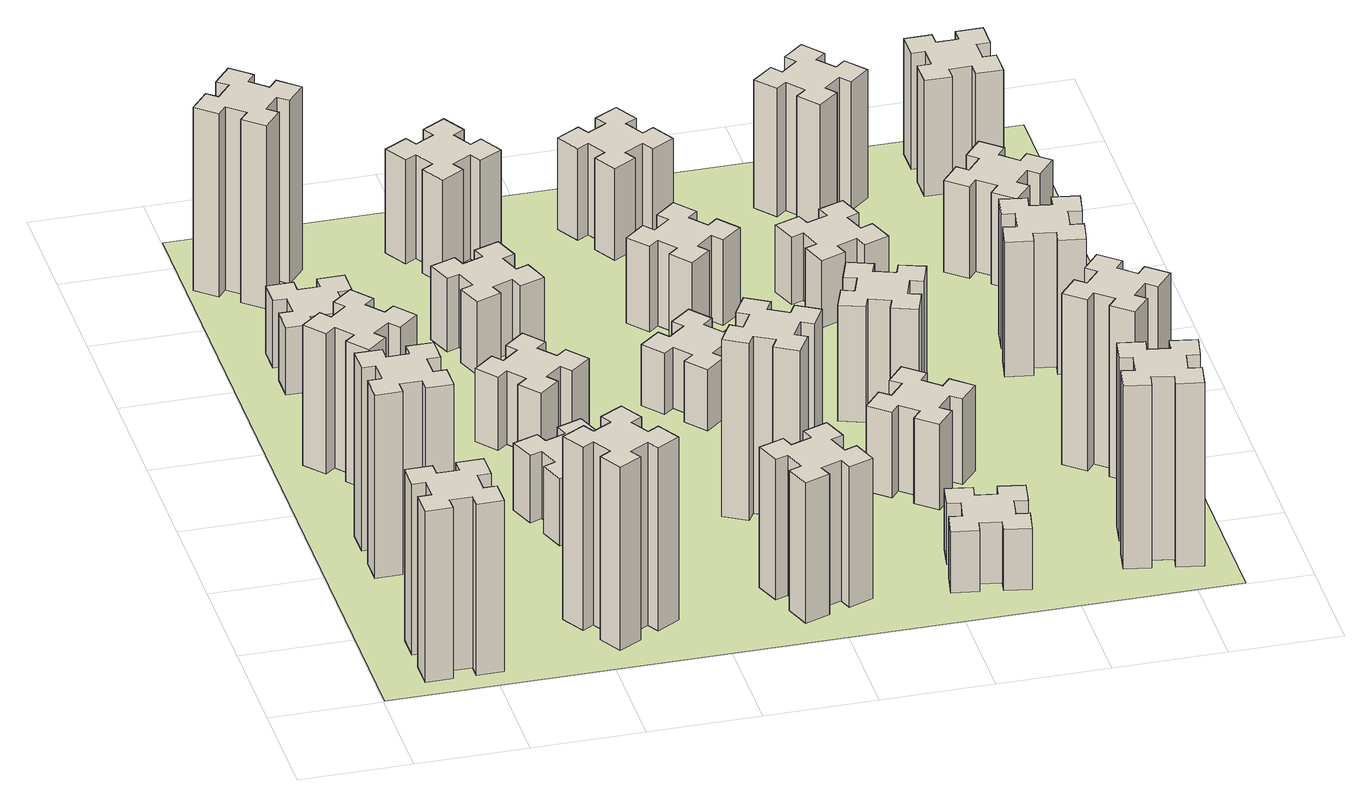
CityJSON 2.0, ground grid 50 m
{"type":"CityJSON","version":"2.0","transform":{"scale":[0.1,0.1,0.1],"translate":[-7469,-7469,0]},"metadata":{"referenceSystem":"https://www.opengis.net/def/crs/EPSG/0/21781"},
"CityObjects":{
"building1":{"type":"Building","attributes":{"class":"1000","function":"1000","usage":"1000","yearOfConstruction":2016,"roofType":"1000","measuredHeight":84,"storeysAboveGround":30,"storeysBelowGround":0},"geometry":[{"type":"Solid","lod":"1","boundaries":[[[[0,1,2,3,4,5,6,7,8,9,10,11,12,13,14,15,16,17,18,19]],[[17,16,20,21]],[[16,15,22,20]],[[15,14,23,22]],[[14,13,24,23]],[[13,12,25,24]],[[12,11,26,25]],[[11,10,27,26]],[[10,9,28,27]],[[9,8,29,28]],[[8,7,30,29]],[[7,6,31,30]],[[6,5,32,31]],[[5,4,33,32]],[[4,3,34,33]],[[3,2,35,34]],[[2,1,36,35]],[[1,0,37,36]],[[0,19,38,37]],[[19,18,39,38]],[[18,17,21,39]],[[24,25,26,27,28,29,30,31,32,33,34,35,36,37,38,39,21,20,22,23]]]]}]},
"building2":{"type":"Building","attributes":{"class":"1000","function":"1000","usage":"1000","yearOfConstruction":2016,"roofType":"1000","measuredHeight":90,"storeysAboveGround":30,"storeysBelowGround":0},"geometry":[{"type":"Solid","lod":"1","boundaries":[[[[40,41,42,43,44,45,46,47,48,49,50,51,52,53,54,55,56,57,58,59]],[[57,56,60,61]],[[56,55,62,60]],[[55,54,63,62]],[[54,53,64,63]],[[53,52,65,64]],[[52,51,66,65]],[[51,50,67,66]],[[50,49,68,67]],[[49,48,69,68]],[[48,47,70,69]],[[47,46,71,70]],[[46,45,72,71]],[[45,44,73,72]],[[44,43,74,73]],[[43,42,75,74]],[[42,41,76,75]],[[41,40,77,76]],[[40,59,78,77]],[[59,58,79,78]],[[58,57,61,79]],[[64,65,66,67,68,69,70,71,72,73,74,75,76,77,78,79,61,60,62,63]]]]}]},
"building3":{"type":"Building","attributes":{"class":"1000","function":"1000","usage":"1000","yearOfConstruction":2016,"roofType":"1000","measuredHeight":69,"storeysAboveGround":30,"storeysBelowGround":0},"geometry":[{"type":"Solid","lod":"1","boundaries":[[[[80,81,82,83,84,85,86,87,88,89,90,91,92,93,94,95,96,97,98,99]],[[97,96,100,101]],[[96,95,102,100]],[[95,94,103,102]],[[94,93,104,103]],[[93,92,105,104]],[[92,91,106,105]],[[91,90,107,106]],[[90,89,108,107]],[[89,88,109,108]],[[88,87,110,109]],[[87,86,111,110]],[[86,85,112,111]],[[85,84,113,112]],[[84,83,114,113]],[[83,82,115,114]],[[82,81,116,115]],[[81,80,117,116]],[[80,99,118,117]],[[99,98,119,118]],[[98,97,101,119]],[[104,105,106,107,108,109,110,111,112,113,114,115,116,117,118,119,101,100,102,103]]]]}]},
"building4":{"type":"Building","attributes":{"class":"1000","function":"1000","usage":"1000","yearOfConstruction":2016,"roofType":"1000","measuredHeight":33,"storeysAboveGround":30,"storeysBelowGround":0},"geometry":[{"type":"Solid","lod":"1","boundaries":[[[[120,121,122,123,124,125,126,127,128,129,130,131,132,133,134,135,136,137,138,139]],[[137,136,140,141]],[[136,135,142,140]],[[135,134,143,142]],[[134,133,144,143]],[[133,132,145,144]],[[132,131,146,145]],[[131,130,147,146]],[[130,129,148,147]],[[129,128,149,148]],[[128,127,150,149]],[[127,126,151,150]],[[126,125,152,151]],[[125,124,153,152]],[[124,123,154,153]],[[123,122,155,154]],[[122,121,156,155]],[[121,120,157,156]],[[120,139,158,157]],[[139,138,159,158]],[[138,137,141,159]],[[144,145,146,147,148,149,150,151,152,153,154,155,156,157,158,159,141,140,142,143]]]]}]},
"building5":{"type":"Building","attributes":{"class":"1000","function":"1000","usage":"1000","yearOfConstruction":2016,"roofType":"1000","measuredHeight":90,"storeysAboveGround":30,"storeysBelowGround":0},"geometry":[{"type":"Solid","lod":"1","boundaries":[[[[160,161,162,163,164,165,166,167,168,169,170,171,172,173,174,175,176,177,178,179]],[[177,176,180,181]],[[176,175,182,180]],[[175,174,183,182]],[[174,173,184,183]],[[173,172,185,184]],[[172,171,186,185]],[[171,170,187,186]],[[170,169,188,187]],[[169,168,189,188]],[[168,167,190,189]],[[167,166,191,190]],[[166,165,192,191]],[[165,164,193,192]],[[164,163,194,193]],[[163,162,195,194]],[[162,161,196,195]],[[161,160,197,196]],[[160,179,198,197]],[[179,178,199,198]],[[178,177,181,199]],[[184,185,186,187,188,189,190,191,192,193,194,195,196,197,198,199,181,180,182,183]]]]}]},
"building6":{"type":"Building","attributes":{"class":"1000","function":"1000","usage":"1000","yearOfConstruction":2016,"roofType":"1000","measuredHeight":90,"storeysAboveGround":30,"storeysBelowGround":0},"geometry":[{"type":"Solid","lod":"1","boundaries":[[[[200,201,202,203,204,205,206,207,208,209,210,211,212,213,214,215,216,217,218,219]],[[217,216,220,221]],[[216,215,222,220]],[[215,214,223,222]],[[214,213,224,223]],[[213,212,225,224]],[[212,211,226,225]],[[211,210,227,226]],[[210,209,228,227]],[[209,208,229,228]],[[208,207,230,229]],[[207,206,231,230]],[[206,205,232,231]],[[205,204,233,232]],[[204,203,234,233]],[[203,202,235,234]],[[202,201,236,235]],[[201,200,237,236]],[[200,219,238,237]],[[219,218,239,238]],[[218,217,221,239]],[[224,225,226,227,228,229,230,231,232,233,234,235,236,237,238,239,221,220,222,223]]]]}]},
"building7":{"type":"Building","attributes":{"class":"1000","function":"1000","usage":"1000","yearOfConstruction":2016,"roofType":"1000","measuredHeight":33,"storeysAboveGround":30,"storeysBelowGround":0},"geometry":[{"type":"Solid","lod":"1","boundaries":[[[[240,241,242,243,244,245,246,247,248,249,250,251,252,253,254,255,256,257,258,259]],[[257,256,260,261]],[[256,255,262,260]],[[255,254,263,262]],[[254,253,264,263]],[[253,252,265,264]],[[252,251,266,265]],[[251,250,267,266]],[[250,249,268,267]],[[249,248,269,268]],[[248,247,270,269]],[[247,246,271,270]],[[246,245,272,271]],[[245,244,273,272]],[[244,243,274,273]],[[243,242,275,274]],[[242,241,276,275]],[[241,240,277,276]],[[240,259,278,277]],[[259,258,279,278]],[[258,257,261,279]],[[264,265,266,267,268,269,270,271,272,273,274,275,276,277,278,279,261,260,262,263]]]]}]},
"building8":{"type":"Building","attributes":{"class":"1000","function":"1000","usage":"1000","yearOfConstruction":2016,"roofType":"1000","measuredHeight":36,"storeysAboveGround":30,"storeysBelowGround":0},"geometry":[{"type":"Solid","lod":"1","boundaries":[[[[280,281,282,283,284,285,286,287,288,289,290,291,292,293,294,295,296,297,298,299]],[[297,296,300,301]],[[296,295,302,300]],[[295,294,303,302]],[[294,293,304,303]],[[293,292,305,304]],[[292,291,306,305]],[[291,290,307,306]],[[290,289,308,307]],[[289,288,309,308]],[[288,287,310,309]],[[287,286,311,310]],[[286,285,312,311]],[[285,284,313,312]],[[284,283,314,313]],[[283,282,315,314]],[[282,281,316,315]],[[281,280,317,316]],[[280,299,318,317]],[[299,298,319,318]],[[298,297,301,319]],[[304,305,306,307,308,309,310,311,312,313,314,315,316,317,318,319,301,300,302,303]]]]}]},
"building9":{"type":"Building","attributes":{"class":"1000","function":"1000","usage":"1000","yearOfConstruction":2016,"roofType":"1000","measuredHeight":36,"storeysAboveGround":30,"storeysBelowGround":0},"geometry":[{"type":"Solid","lod":"1","boundaries":[[[[320,321,322,323,324,325,326,327,328,329,330,331,332,333,334,335,336,337,338,339]],[[337,336,340,341]],[[336,335,342,340]],[[335,334,343,342]],[[334,333,344,343]],[[333,332,345,344]],[[332,331,346,345]],[[331,330,347,346]],[[330,329,348,347]],[[329,328,349,348]],[[328,327,350,349]],[[327,326,351,350]],[[326,325,352,351]],[[325,324,353,352]],[[324,323,354,353]],[[323,322,355,354]],[[322,321,356,355]],[[321,320,357,356]],[[320,339,358,357]],[[339,338,359,358]],[[338,337,341,359]],[[344,345,346,347,348,349,350,351,352,353,354,355,356,357,358,359,341,340,342,343]]]]}]},
"building10":{"type":"Building","attributes":{"class":"1000","function":"1000","usage":"1000","yearOfConstruction":2016,"roofType":"1000","measuredHeight":69,"storeysAboveGround":30,"storeysBelowGround":0},"geometry":[{"type":"Solid","lod":"1","boundaries":[[[[360,361,362,363,364,365,366,367,368,369,370,371,372,373,374,375,376,377,378,379]],[[377,376,380,381]],[[376,375,382,380]],[[375,374,383,382]],[[374,373,384,383]],[[373,372,385,384]],[[372,371,386,385]],[[371,370,387,386]],[[370,369,388,387]],[[369,368,389,388]],[[368,367,390,389]],[[367,366,391,390]],[[366,365,392,391]],[[365,364,393,392]],[[364,363,394,393]],[[363,362,395,394]],[[362,361,396,395]],[[361,360,397,396]],[[360,379,398,397]],[[379,378,399,398]],[[378,377,381,399]],[[384,385,386,387,388,389,390,391,392,393,394,395,396,397,398,399,381,380,382,383]]]]}]},
"building11":{"type":"Building","attributes":{"class":"1000","function":"1000","usage":"1000","yearOfConstruction":2016,"roofType":"1000","measuredHeight":51,"storeysAboveGround":30,"storeysBelowGround":0},"geometry":[{"type":"Solid","lod":"1","boundaries":[[[[400,401,402,403,404,405,406,407,408,409,410,411,412,413,414,415,416,417,418,419]],[[417,416,420,421]],[[416,415,422,420]],[[415,414,423,422]],[[414,413,424,423]],[[413,412,425,424]],[[412,411,426,425]],[[411,410,427,426]],[[410,409,428,427]],[[409,408,429,428]],[[408,407,430,429]],[[407,406,431,430]],[[406,405,432,431]],[[405,404,433,432]],[[404,403,434,433]],[[403,402,435,434]],[[402,401,436,435]],[[401,400,437,436]],[[400,419,438,437]],[[419,418,439,438]],[[418,417,421,439]],[[424,425,426,427,428,429,430,431,432,433,434,435,436,437,438,439,421,420,422,423]]]]}]},
"building12":{"type":"Building","attributes":{"class":"1000","function":"1000","usage":"1000","yearOfConstruction":2016,"roofType":"1000","measuredHeight":87,"storeysAboveGround":30,"storeysBelowGround":0},"geometry":[{"type":"Solid","lod":"1","boundaries":[[[[440,441,442,443,444,445,446,447,448,449,450,451,452,453,454,455,456,457,458,459]],[[457,456,460,461]],[[456,455,462,460]],[[455,454,463,462]],[[454,453,464,463]],[[453,452,465,464]],[[452,451,466,465]],[[451,450,467,466]],[[450,449,468,467]],[[449,448,469,468]],[[448,447,470,469]],[[447,446,471,470]],[[446,445,472,471]],[[445,444,473,472]],[[444,443,474,473]],[[443,442,475,474]],[[442,441,476,475]],[[441,440,477,476]],[[440,459,478,477]],[[459,458,479,478]],[[458,457,461,479]],[[464,465,466,467,468,469,470,471,472,473,474,475,476,477,478,479,461,460,462,463]]]]}]},
"building13":{"type":"Building","attributes":{"class":"1000","function":"1000","usage":"1000","yearOfConstruction":2016,"roofType":"1000","measuredHeight":30,"storeysAboveGround":30,"storeysBelowGround":0},"geometry":[{"type":"Solid","lod":"1","boundaries":[[[[480,481,482,483,484,485,486,487,488,489,490,491,492,493,494,495,496,497,498,499]],[[497,496,500,501]],[[496,495,502,500]],[[495,494,503,502]],[[494,493,504,503]],[[493,492,505,504]],[[492,491,506,505]],[[491,490,507,506]],[[490,489,508,507]],[[489,488,509,508]],[[488,487,510,509]],[[487,486,511,510]],[[486,485,512,511]],[[485,484,513,512]],[[484,483,514,513]],[[483,482,515,514]],[[482,481,516,515]],[[481,480,517,516]],[[480,499,518,517]],[[499,498,519,518]],[[498,497,501,519]],[[504,505,506,507,508,509,510,511,512,513,514,515,516,517,518,519,501,500,502,503]]]]}]},
"building14":{"type":"Building","attributes":{"class":"1000","function":"1000","usage":"1000","yearOfConstruction":2016,"roofType":"1000","measuredHeight":42,"storeysAboveGround":30,"storeysBelowGround":0},"geometry":[{"type":"Solid","lod":"1","boundaries":[[[[520,521,522,523,524,525,526,527,528,529,530,531,532,533,534,535,536,537,538,539]],[[537,536,540,541]],[[536,535,542,540]],[[535,534,543,542]],[[534,533,544,543]],[[533,532,545,544]],[[532,531,546,545]],[[531,530,547,546]],[[530,529,548,547]],[[529,528,549,548]],[[528,527,550,549]],[[527,526,551,550]],[[526,525,552,551]],[[525,524,553,552]],[[524,523,554,553]],[[523,522,555,554]],[[522,521,556,555]],[[521,520,557,556]],[[520,539,558,557]],[[539,538,559,558]],[[538,537,541,559]],[[544,545,546,547,548,549,550,551,552,553,554,555,556,557,558,559,541,540,542,543]]]]}]},
"building15":{"type":"Building","attributes":{"class":"1000","function":"1000","usage":"1000","yearOfConstruction":2016,"roofType":"1000","measuredHeight":30,"storeysAboveGround":30,"storeysBelowGround":0},"geometry":[{"type":"Solid","lod":"1","boundaries":[[[[560,561,562,563,564,565,566,567,568,569,570,571,572,573,574,575,576,577,578,579]],[[577,576,580,581]],[[576,575,582,580]],[[575,574,583,582]],[[574,573,584,583]],[[573,572,585,584]],[[572,571,586,585]],[[571,570,587,586]],[[570,569,588,587]],[[569,568,589,588]],[[568,567,590,589]],[[567,566,591,590]],[[566,565,592,591]],[[565,564,593,592]],[[564,563,594,593]],[[563,562,595,594]],[[562,561,596,595]],[[561,560,597,596]],[[560,579,598,597]],[[579,578,599,598]],[[578,577,581,599]],[[584,585,586,587,588,589,590,591,592,593,594,595,596,597,598,599,581,580,582,583]]]]}]},
"building16":{"type":"Building","attributes":{"class":"1000","function":"1000","usage":"1000","yearOfConstruction":2016,"roofType":"1000","measuredHeight":45,"storeysAboveGround":30,"storeysBelowGround":0},"geometry":[{"type":"Solid","lod":"1","boundaries":[[[[600,601,602,603,604,605,606,607,608,609,610,611,612,613,614,615,616,617,618,619]],[[617,616,620,621]],[[616,615,622,620]],[[615,614,623,622]],[[614,613,624,623]],[[613,612,625,624]],[[612,611,626,625]],[[611,610,627,626]],[[610,609,628,627]],[[609,608,629,628]],[[608,607,630,629]],[[607,606,631,630]],[[606,605,632,631]],[[605,604,633,632]],[[604,603,634,633]],[[603,602,635,634]],[[602,601,636,635]],[[601,600,637,636]],[[600,619,638,637]],[[619,618,639,638]],[[618,617,621,639]],[[624,625,626,627,628,629,630,631,632,633,634,635,636,637,638,639,621,620,622,623]]]]}]},
"building17":{"type":"Building","attributes":{"class":"1000","function":"1000","usage":"1000","yearOfConstruction":2016,"roofType":"1000","measuredHeight":42,"storeysAboveGround":30,"storeysBelowGround":0},"geometry":[{"type":"Solid","lod":"1","boundaries":[[[[640,641,642,643,644,645,646,647,648,649,650,651,652,653,654,655,656,657,658,659]],[[657,656,660,661]],[[656,655,662,660]],[[655,654,663,662]],[[654,653,664,663]],[[653,652,665,664]],[[652,651,666,665]],[[651,650,667,666]],[[650,649,668,667]],[[649,648,669,668]],[[648,647,670,669]],[[647,646,671,670]],[[646,645,672,671]],[[645,644,673,672]],[[644,643,674,673]],[[643,642,675,674]],[[642,641,676,675]],[[641,640,677,676]],[[640,659,678,677]],[[659,658,679,678]],[[658,657,661,679]],[[664,665,666,667,668,669,670,671,672,673,674,675,676,677,678,679,661,660,662,663]]]]}]},
"building18":{"type":"Building","attributes":{"class":"1000","function":"1000","usage":"1000","yearOfConstruction":2016,"roofType":"1000","measuredHeight":57,"storeysAboveGround":30,"storeysBelowGround":0},"geometry":[{"type":"Solid","lod":"1","boundaries":[[[[680,681,682,683,684,685,686,687,688,689,690,691,692,693,694,695,696,697,698,699]],[[697,696,700,701]],[[696,695,702,700]],[[695,694,703,702]],[[694,693,704,703]],[[693,692,705,704]],[[692,691,706,705]],[[691,690,707,706]],[[690,689,708,707]],[[689,688,709,708]],[[688,687,710,709]],[[687,686,711,710]],[[686,685,712,711]],[[685,684,713,712]],[[684,683,714,713]],[[683,682,715,714]],[[682,681,716,715]],[[681,680,717,716]],[[680,699,718,717]],[[699,698,719,718]],[[698,697,701,719]],[[704,705,706,707,708,709,710,711,712,713,714,715,716,717,718,719,701,700,702,703]]]]}]},
"building19":{"type":"Building","attributes":{"class":"1000","function":"1000","usage":"1000","yearOfConstruction":2016,"roofType":"1000","measuredHeight":33,"storeysAboveGround":30,"storeysBelowGround":0},"geometry":[{"type":"Solid","lod":"1","boundaries":[[[[720,721,722,723,724,725,726,727,728,729,730,731,732,733,734,735,736,737,738,739]],[[737,736,740,741]],[[736,735,742,740]],[[735,734,743,742]],[[734,733,744,743]],[[733,732,745,744]],[[732,731,746,745]],[[731,730,747,746]],[[730,729,748,747]],[[729,728,749,748]],[[728,727,750,749]],[[727,726,751,750]],[[726,725,752,751]],[[725,724,753,752]],[[724,723,754,753]],[[723,722,755,754]],[[722,721,756,755]],[[721,720,757,756]],[[720,739,758,757]],[[739,738,759,758]],[[738,737,741,759]],[[744,745,746,747,748,749,750,751,752,753,754,755,756,757,758,759,741,740,742,743]]]]}]},
"building20":{"type":"Building","attributes":{"class":"1000","function":"1000","usage":"1000","yearOfConstruction":2016,"roofType":"1000","measuredHeight":90,"storeysAboveGround":30,"storeysBelowGround":0},"geometry":[{"type":"Solid","lod":"1","boundaries":[[[[760,761,762,763,764,765,766,767,768,769,770,771,772,773,774,775,776,777,778,779]],[[777,776,780,781]],[[776,775,782,780]],[[775,774,783,782]],[[774,773,784,783]],[[773,772,785,784]],[[772,771,786,785]],[[771,770,787,786]],[[770,769,788,787]],[[769,768,789,788]],[[768,767,790,789]],[[767,766,791,790]],[[766,765,792,791]],[[765,764,793,792]],[[764,763,794,793]],[[763,762,795,794]],[[762,761,796,795]],[[761,760,797,796]],[[760,779,798,797]],[[779,778,799,798]],[[778,777,781,799]],[[784,785,786,787,788,789,790,791,792,793,794,795,796,797,798,799,781,780,782,783]]]]}]},
"building21":{"type":"Building","attributes":{"class":"1000","function":"1000","usage":"1000","yearOfConstruction":2016,"roofType":"1000","measuredHeight":63,"storeysAboveGround":30,"storeysBelowGround":0},"geometry":[{"type":"Solid","lod":"1","boundaries":[[[[800,801,802,803,804,805,806,807,808,809,810,811,812,813,814,815,816,817,818,819]],[[817,816,820,821]],[[816,815,822,820]],[[815,814,823,822]],[[814,813,824,823]],[[813,812,825,824]],[[812,811,826,825]],[[811,810,827,826]],[[810,809,828,827]],[[809,808,829,828]],[[808,807,830,829]],[[807,806,831,830]],[[806,805,832,831]],[[805,804,833,832]],[[804,803,834,833]],[[803,802,835,834]],[[802,801,836,835]],[[801,800,837,836]],[[800,819,838,837]],[[819,818,839,838]],[[818,817,821,839]],[[824,825,826,827,828,829,830,831,832,833,834,835,836,837,838,839,821,820,822,823]]]]}]},
"building22":{"type":"Building","attributes":{"class":"1000","function":"1000","usage":"1000","yearOfConstruction":2016,"roofType":"1000","measuredHeight":84,"storeysAboveGround":30,"storeysBelowGround":0},"geometry":[{"type":"Solid","lod":"1","boundaries":[[[[840,841,842,843,844,845,846,847,848,849,850,851,852,853,854,855,856,857,858,859]],[[857,856,860,861]],[[856,855,862,860]],[[855,854,863,862]],[[854,853,864,863]],[[853,852,865,864]],[[852,851,866,865]],[[851,850,867,866]],[[850,849,868,867]],[[849,848,869,868]],[[848,847,870,869]],[[847,846,871,870]],[[846,845,872,871]],[[845,844,873,872]],[[844,843,874,873]],[[843,842,875,874]],[[842,841,876,875]],[[841,840,877,876]],[[840,859,878,877]],[[859,858,879,878]],[[858,857,861,879]],[[864,865,866,867,868,869,870,871,872,873,874,875,876,877,878,879,861,860,862,863]]]]}]},
"building23":{"type":"Building","attributes":{"class":"1000","function":"1000","usage":"1000","yearOfConstruction":2016,"roofType":"1000","measuredHeight":66,"storeysAboveGround":30,"storeysBelowGround":0},"geometry":[{"type":"Solid","lod":"1","boundaries":[[[[880,881,882,883,884,885,886,887,888,889,890,891,892,893,894,895,896,897,898,899]],[[897,896,900,901]],[[896,895,902,900]],[[895,894,903,902]],[[894,893,904,903]],[[893,892,905,904]],[[892,891,906,905]],[[891,890,907,906]],[[890,889,908,907]],[[889,888,909,908]],[[888,887,910,909]],[[887,886,911,910]],[[886,885,912,911]],[[885,884,913,912]],[[884,883,914,913]],[[883,882,915,914]],[[882,881,916,915]],[[881,880,917,916]],[[880,899,918,917]],[[899,898,919,918]],[[898,897,901,919]],[[904,905,906,907,908,909,910,911,912,913,914,915,916,917,918,919,901,900,902,903]]]]}]},
"building24":{"type":"Building","attributes":{"class":"1000","function":"1000","usage":"1000","yearOfConstruction":2016,"roofType":"1000","measuredHeight":45,"storeysAboveGround":30,"storeysBelowGround":0},"geometry":[{"type":"Solid","lod":"1","boundaries":[[[[920,921,922,923,924,925,926,927,928,929,930,931,932,933,934,935,936,937,938,939]],[[937,936,940,941]],[[936,935,942,940]],[[935,934,943,942]],[[934,933,944,943]],[[933,932,945,944]],[[932,931,946,945]],[[931,930,947,946]],[[930,929,948,947]],[[929,928,949,948]],[[928,927,950,949]],[[927,926,951,950]],[[926,925,952,951]],[[925,924,953,952]],[[924,923,954,953]],[[923,922,955,954]],[[922,921,956,955]],[[921,920,957,956]],[[920,939,958,957]],[[939,938,959,958]],[[938,937,941,959]],[[944,945,946,947,948,949,950,951,952,953,954,955,956,957,958,959,941,940,942,943]]]]}]},
"building25":{"type":"Building","attributes":{"class":"1000","function":"1000","usage":"1000","yearOfConstruction":2016,"roofType":"1000","measuredHeight":57,"storeysAboveGround":30,"storeysBelowGround":0},"geometry":[{"type":"Solid","lod":"1","boundaries":[[[[960,961,962,963,964,965,966,967,968,969,970,971,972,973,974,975,976,977,978,979]],[[977,976,980,981]],[[976,975,982,980]],[[975,974,983,982]],[[974,973,984,983]],[[973,972,985,984]],[[972,971,986,985]],[[971,970,987,986]],[[970,969,988,987]],[[969,968,989,988]],[[968,967,990,989]],[[967,966,991,990]],[[966,965,992,991]],[[965,964,993,992]],[[964,963,994,993]],[[963,962,995,994]],[[962,961,996,995]],[[961,960,997,996]],[[960,979,998,997]],[[979,978,999,998]],[[978,977,981,999]],[[984,985,986,987,988,989,990,991,992,993,994,995,996,997,998,999,981,980,982,983]]]]}]},
"landuse1":{"type":"LandUse","attributes":{"name":"plot1","function":"1010"},"geometry":[{"type":"MultiSurface","lod":"1","boundaries":[[[1000,1001,1002,1003]]]}]}
},
"vertices":[
[265,325,0],[265,225,0],[205,225,0],[205,105,0],[325,105,0],[325,165,0],[425,165,0],[425,105,0],[545,105,0],[545,225,0],[485,225,0],[485,325,0],[545,325,0],[545,445,0],[425,445,0],[425,385,0],[325,385,0],[325,445,0],[205,445,0],[205,325,0],[325,385,840],[325,445,840],[425,385,840],[425,445,840],[545,445,840],[545,325,840],[485,325,840],[485,225,840],[545,225,840],[545,105,840],[425,105,840],[425,165,840],[325,165,840],[325,105,840],[205,105,840],[205,225,840],[265,225,840],[265,325,840],[205,325,840],[205,445,840],
[265,1165,0],[265,1065,0],[205,1065,0],[205,945,0],[325,945,0],[325,1005,0],[425,1005,0],[425,945,0],[545,945,0],[545,1065,0],[485,1065,0],[485,1165,0],[545,1165,0],[545,1285,0],[425,1285,0],[425,1225,0],[325,1225,0],[325,1285,0],[205,1285,0],[205,1165,0],[325,1225,900],[325,1285,900],[425,1225,900],[425,1285,900],[545,1285,900],[545,1165,900],[485,1165,900],[485,1065,900],[545,1065,900],[545,945,900],[425,945,900],[425,1005,900],[325,1005,900],[325,945,900],[205,945,900],[205,1065,900],[265,1065,900],[265,1165,900],[205,1165,900],[205,1285,900],
[492,1888,0],[427,1964,0],[473,2003,0],[396,2095,0],[304,2018,0],[343,1972,0],[266,1907,0],[228,1953,0],[136,1876,0],[213,1784,0],[259,1823,0],[323,1746,0],[277,1708,0],[354,1616,0],[446,1693,0],[408,1739,0],[484,1803,0],[523,1757,0],[615,1834,0],[538,1926,0],[484,1803,690],[523,1757,690],[408,1739,690],[446,1693,690],[354,1616,690],[277,1708,690],[323,1746,690],[259,1823,690],[213,1784,690],[136,1876,690],[228,1953,690],[266,1907,690],[343,1972,690],[304,2018,690],[396,2095,690],[473,2003,690],[427,1964,690],[492,1888,690],[538,1926,690],[615,1834,690],
[485,2545,0],[485,2645,0],[545,2645,0],[545,2765,0],[425,2765,0],[425,2705,0],[325,2705,0],[325,2765,0],[205,2765,0],[205,2645,0],[265,2645,0],[265,2545,0],[205,2545,0],[205,2425,0],[325,2425,0],[325,2485,0],[425,2485,0],[425,2425,0],[545,2425,0],[545,2545,0],[425,2485,330],[425,2425,330],[325,2485,330],[325,2425,330],[205,2425,330],[205,2545,330],[265,2545,330],[265,2645,330],[205,2645,330],[205,2765,330],[325,2765,330],[325,2705,330],[425,2705,330],[425,2765,330],[545,2765,330],[545,2645,330],[485,2645,330],[485,2545,330],[545,2545,330],[545,2425,330],
[1127,255,0],[1214,305,0],[1244,253,0],[1348,313,0],[1288,417,0],[1236,387,0],[1186,474,0],[1238,504,0],[1178,608,0],[1074,548,0],[1104,496,0],[1017,446,0],[987,498,0],[883,438,0],[943,334,0],[995,364,0],[1045,277,0],[993,247,0],[1053,143,0],[1157,203,0],[1045,277,900],[993,247,900],[995,364,900],[943,334,900],[883,438,900],[987,498,900],[1017,446,900],[1104,496,900],[1074,548,900],[1178,608,900],[1238,504,900],[1186,474,900],[1236,387,900],[1288,417,900],[1348,313,900],[1244,253,900],[1214,305,900],[1127,255,900],[1157,203,900],[1053,143,900],
[384,3387,0],[308,3452,0],[346,3498,0],[254,3575,0],[177,3483,0],[223,3444,0],[159,3368,0],[113,3406,0],[36,3314,0],[128,3237,0],[166,3283,0],[243,3219,0],[204,3173,0],[296,3096,0],[373,3188,0],[327,3226,0],[392,3303,0],[438,3264,0],[515,3356,0],[423,3433,0],[392,3303,900],[438,3264,900],[327,3226,900],[373,3188,900],[296,3096,900],[204,3173,900],[243,3219,900],[166,3283,900],[128,3237,900],[36,3314,900],[113,3406,900],[159,3368,900],[223,3444,900],[177,3483,900],[254,3575,900],[346,3498,900],[308,3452,900],[384,3387,900],[423,3433,900],[515,3356,900],
[1125,1336,0],[1031,1302,0],[1010,1358,0],[897,1317,0],[939,1204,0],[995,1225,0],[1029,1131,0],[973,1110,0],[1014,997,0],[1127,1039,0],[1106,1095,0],[1200,1129,0],[1220,1073,0],[1333,1114,0],[1292,1227,0],[1236,1206,0],[1202,1300,0],[1258,1320,0],[1217,1433,0],[1104,1392,0],[1202,1300,330],[1258,1320,330],[1236,1206,330],[1292,1227,330],[1333,1114,330],[1220,1073,330],[1200,1129,330],[1106,1095,330],[1127,1039,330],[1014,997,330],[973,1110,330],[1029,1131,330],[995,1225,330],[939,1204,330],[897,1317,330],[1010,1358,330],[1031,1302,330],[1125,1336,330],[1104,1392,330],[1217,1433,330],
[1083,1972,0],[1006,1907,0],[968,1953,0],[876,1876,0],[953,1784,0],[999,1823,0],[1063,1746,0],[1017,1708,0],[1094,1616,0],[1186,1693,0],[1148,1739,0],[1224,1803,0],[1263,1757,0],[1355,1834,0],[1278,1926,0],[1232,1888,0],[1167,1964,0],[1213,2003,0],[1136,2095,0],[1044,2018,0],[1167,1964,360],[1213,2003,360],[1232,1888,360],[1278,1926,360],[1355,1834,360],[1263,1757,360],[1224,1803,360],[1148,1739,360],[1186,1693,360],[1094,1616,360],[1017,1708,360],[1063,1746,360],[999,1823,360],[953,1784,360],[876,1876,360],[968,1953,360],[1006,1907,360],[1083,1972,360],[1044,2018,360],[1136,2095,360],
[1106,2475,0],[1200,2509,0],[1220,2453,0],[1333,2494,0],[1292,2607,0],[1236,2586,0],[1202,2680,0],[1258,2700,0],[1217,2813,0],[1104,2772,0],[1125,2716,0],[1031,2682,0],[1010,2738,0],[897,2697,0],[939,2584,0],[995,2605,0],[1029,2511,0],[973,2490,0],[1014,2377,0],[1127,2419,0],[1029,2511,360],[973,2490,360],[995,2605,360],[939,2584,360],[897,2697,360],[1010,2738,360],[1031,2682,360],[1125,2716,360],[1104,2772,360],[1217,2813,360],[1258,2700,360],[1202,2680,360],[1236,2586,360],[1292,2607,360],[1333,2494,360],[1220,2453,360],[1200,2509,360],[1106,2475,360],[1127,2419,360],[1014,2377,360],
[1965,496,0],[1871,462,0],[1850,518,0],[1737,477,0],[1779,364,0],[1835,385,0],[1869,291,0],[1813,270,0],[1854,157,0],[1967,199,0],[1946,255,0],[2040,289,0],[2060,233,0],[2173,274,0],[2132,387,0],[2076,366,0],[2042,460,0],[2098,480,0],[2057,593,0],[1944,552,0],[2042,460,690],[2098,480,690],[2076,366,690],[2132,387,690],[2173,274,690],[2060,233,690],[2040,289,690],[1946,255,690],[1967,199,690],[1854,157,690],[1813,270,690],[1869,291,690],[1835,385,690],[1779,364,690],[1737,477,690],[1850,518,690],[1871,462,690],[1965,496,690],[1944,552,690],[2057,593,690],
[995,3324,0],[1045,3237,0],[993,3207,0],[1053,3103,0],[1157,3163,0],[1127,3215,0],[1214,3265,0],[1244,3213,0],[1348,3273,0],[1288,3377,0],[1236,3347,0],[1186,3434,0],[1238,3464,0],[1178,3568,0],[1074,3508,0],[1104,3456,0],[1017,3406,0],[987,3458,0],[883,3398,0],[943,3294,0],[1017,3406,510],[987,3458,510],[1104,3456,510],[1074,3508,510],[1178,3568,510],[1238,3464,510],[1186,3434,510],[1236,3347,510],[1288,3377,510],[1348,3273,510],[1244,3213,510],[1214,3265,510],[1127,3215,510],[1157,3163,510],[1053,3103,510],[993,3207,510],[1045,3237,510],[995,3324,510],[943,3294,510],[883,3398,510],
[2026,1017,0],[2076,1104,0],[2128,1074,0],[2188,1178,0],[2084,1238,0],[2054,1186,0],[1967,1236,0],[1997,1288,0],[1893,1348,0],[1833,1244,0],[1885,1214,0],[1835,1127,0],[1783,1157,0],[1723,1053,0],[1827,993,0],[1857,1045,0],[1944,995,0],[1914,943,0],[2018,883,0],[2078,987,0],[1944,995,870],[1914,943,870],[1857,1045,870],[1827,993,870],[1723,1053,870],[1783,1157,870],[1835,1127,870],[1885,1214,870],[1833,1244,870],[1893,1348,870],[1997,1288,870],[1967,1236,870],[2054,1186,870],[2084,1238,870],[2188,1178,870],[2128,1074,870],[2076,1104,870],[2026,1017,870],[2078,987,870],[2018,883,870],
[1972,1988,0],[1907,2064,0],[1953,2103,0],[1876,2195,0],[1784,2118,0],[1823,2072,0],[1746,2007,0],[1708,2053,0],[1616,1976,0],[1693,1884,0],[1739,1923,0],[1803,1846,0],[1757,1808,0],[1834,1716,0],[1926,1793,0],[1888,1839,0],[1964,1903,0],[2003,1857,0],[2095,1934,0],[2018,2026,0],[1964,1903,300],[2003,1857,300],[1888,1839,300],[1926,1793,300],[1834,1716,300],[1757,1808,300],[1803,1846,300],[1739,1923,300],[1693,1884,300],[1616,1976,300],[1708,2053,300],[1746,2007,300],[1823,2072,300],[1784,2118,300],[1876,2195,300],[1953,2103,300],[1907,2064,300],[1972,1988,300],[2018,2026,300],[2095,1934,300],
[1839,2563,0],[1903,2486,0],[1857,2448,0],[1934,2356,0],[2026,2433,0],[1988,2479,0],[2064,2543,0],[2103,2497,0],[2195,2574,0],[2118,2666,0],[2072,2628,0],[2007,2704,0],[2053,2743,0],[1976,2835,0],[1884,2758,0],[1923,2712,0],[1846,2647,0],[1808,2693,0],[1716,2616,0],[1793,2524,0],[1846,2647,420],[1808,2693,420],[1923,2712,420],[1884,2758,420],[1976,2835,420],[2053,2743,420],[2007,2704,420],[2072,2628,420],[2118,2666,420],[2195,2574,420],[2103,2497,420],[2064,2543,420],[1988,2479,420],[2026,2433,420],[1934,2356,420],[1857,2448,420],[1903,2486,420],[1839,2563,420],[1793,2524,420],[1716,2616,420],
[2596,444,0],[2578,345,0],[2519,356,0],[2498,237,0],[2617,217,0],[2627,276,0],[2725,258,0],[2715,199,0],[2833,178,0],[2854,297,0],[2795,307,0],[2812,405,0],[2871,395,0],[2892,513,0],[2774,534,0],[2764,475,0],[2665,492,0],[2676,551,0],[2557,572,0],[2537,454,0],[2665,492,300],[2676,551,300],[2764,475,300],[2774,534,300],[2892,513,300],[2871,395,300],[2812,405,300],[2795,307,300],[2854,297,300],[2833,178,300],[2715,199,300],[2725,258,300],[2627,276,300],[2617,217,300],[2498,237,300],[2519,356,300],[2578,345,300],[2596,444,300],[2537,454,300],[2557,572,300],
[1844,3456,0],[1757,3406,0],[1727,3458,0],[1623,3398,0],[1683,3294,0],[1735,3324,0],[1785,3237,0],[1733,3207,0],[1793,3103,0],[1897,3163,0],[1867,3215,0],[1954,3265,0],[1984,3213,0],[2088,3273,0],[2028,3377,0],[1976,3347,0],[1926,3434,0],[1978,3464,0],[1918,3568,0],[1814,3508,0],[1926,3434,450],[1978,3464,450],[1976,3347,450],[2028,3377,450],[2088,3273,450],[1984,3213,450],[1954,3265,450],[1867,3215,450],[1897,3163,450],[1793,3103,450],[1733,3207,450],[1785,3237,450],[1735,3324,450],[1683,3294,450],[1623,3398,450],[1727,3458,450],[1757,3406,450],[1844,3456,450],[1814,3508,450],[1918,3568,450],
[2647,1006,0],[2712,1083,0],[2758,1044,0],[2835,1136,0],[2743,1213,0],[2704,1167,0],[2628,1232,0],[2666,1278,0],[2574,1355,0],[2497,1263,0],[2543,1224,0],[2479,1148,0],[2433,1186,0],[2356,1094,0],[2448,1017,0],[2486,1063,0],[2563,999,0],[2524,953,0],[2616,876,0],[2693,968,0],[2563,999,420],[2524,953,420],[2486,1063,420],[2448,1017,420],[2356,1094,420],[2433,1186,420],[2479,1148,420],[2543,1224,420],[2497,1263,420],[2574,1355,420],[2666,1278,420],[2628,1232,420],[2704,1167,420],[2743,1213,420],[2835,1136,420],[2758,1044,420],[2712,1083,420],[2647,1006,420],[2693,968,420],[2616,876,420],
[2682,1671,0],[2716,1765,0],[2772,1744,0],[2813,1857,0],[2700,1898,0],[2680,1842,0],[2586,1876,0],[2607,1932,0],[2494,1973,0],[2453,1860,0],[2509,1840,0],[2475,1746,0],[2419,1767,0],[2377,1654,0],[2490,1613,0],[2511,1669,0],[2605,1635,0],[2584,1579,0],[2697,1537,0],[2738,1650,0],[2605,1635,570],[2584,1579,570],[2511,1669,570],[2490,1613,570],[2377,1654,570],[2419,1767,570],[2475,1746,570],[2509,1840,570],[2453,1860,570],[2494,1973,570],[2607,1932,570],[2586,1876,570],[2680,1842,570],[2700,1898,570],[2813,1857,570],[2772,1744,570],[2716,1765,570],[2682,1671,570],[2738,1650,570],[2697,1537,570],
[2586,2475,0],[2680,2509,0],[2700,2453,0],[2813,2494,0],[2772,2607,0],[2716,2586,0],[2682,2680,0],[2738,2700,0],[2697,2813,0],[2584,2772,0],[2605,2716,0],[2511,2682,0],[2490,2738,0],[2377,2697,0],[2419,2584,0],[2475,2605,0],[2509,2511,0],[2453,2490,0],[2494,2377,0],[2607,2419,0],[2509,2511,330],[2453,2490,330],[2475,2605,330],[2419,2584,330],[2377,2697,330],[2490,2738,330],[2511,2682,330],[2605,2716,330],[2584,2772,330],[2697,2813,330],[2738,2700,330],[2682,2680,330],[2716,2586,330],[2772,2607,330],[2813,2494,330],[2700,2453,330],[2680,2509,330],[2586,2475,330],[2607,2419,330],[2494,2377,330],
[3504,475,0],[3405,492,0],[3416,551,0],[3297,572,0],[3277,454,0],[3336,444,0],[3318,345,0],[3259,356,0],[3238,237,0],[3357,217,0],[3367,276,0],[3465,258,0],[3455,199,0],[3573,178,0],[3594,297,0],[3535,307,0],[3552,405,0],[3611,395,0],[3632,513,0],[3514,534,0],[3552,405,900],[3611,395,900],[3535,307,900],[3594,297,900],[3573,178,900],[3455,199,900],[3465,258,900],[3367,276,900],[3357,217,900],[3238,237,900],[3259,356,900],[3318,345,900],[3336,444,900],[3277,454,900],[3297,572,900],[3416,551,900],[3405,492,900],[3504,475,900],[3514,534,900],[3632,513,900],
[2812,3368,0],[2747,3444,0],[2793,3483,0],[2716,3575,0],[2624,3498,0],[2663,3452,0],[2586,3387,0],[2548,3433,0],[2456,3356,0],[2533,3264,0],[2579,3303,0],[2643,3226,0],[2597,3188,0],[2674,3096,0],[2766,3173,0],[2728,3219,0],[2804,3283,0],[2843,3237,0],[2935,3314,0],[2858,3406,0],[2804,3283,630],[2843,3237,630],[2728,3219,630],[2766,3173,630],[2674,3096,630],[2597,3188,630],[2643,3226,630],[2579,3303,630],[2533,3264,630],[2456,3356,630],[2548,3433,630],[2586,3387,630],[2663,3452,630],[2624,3498,630],[2716,3575,630],[2793,3483,630],[2747,3444,630],[2812,3368,630],[2858,3406,630],[2935,3314,630],
[3487,1006,0],[3552,1083,0],[3598,1044,0],[3675,1136,0],[3583,1213,0],[3544,1167,0],[3468,1232,0],[3506,1278,0],[3414,1355,0],[3337,1263,0],[3383,1224,0],[3319,1148,0],[3273,1186,0],[3196,1094,0],[3288,1017,0],[3326,1063,0],[3403,999,0],[3364,953,0],[3456,876,0],[3533,968,0],[3403,999,840],[3364,953,840],[3326,1063,840],[3288,1017,840],[3196,1094,840],[3273,1186,840],[3319,1148,840],[3383,1224,840],[3337,1263,840],[3414,1355,840],[3506,1278,840],[3468,1232,840],[3544,1167,840],[3583,1213,840],[3675,1136,840],[3598,1044,840],[3552,1083,840],[3487,1006,840],[3533,968,840],[3456,876,840],
[3267,1856,0],[3365,1838,0],[3355,1779,0],[3473,1758,0],[3494,1877,0],[3435,1887,0],[3452,1985,0],[3511,1975,0],[3532,2093,0],[3414,2114,0],[3404,2055,0],[3305,2072,0],[3316,2131,0],[3197,2152,0],[3177,2034,0],[3236,2024,0],[3218,1925,0],[3159,1936,0],[3138,1817,0],[3257,1797,0],[3218,1925,660],[3159,1936,660],[3236,2024,660],[3177,2034,660],[3197,2152,660],[3316,2131,660],[3305,2072,660],[3404,2055,660],[3414,2114,660],[3532,2093,660],[3511,1975,660],[3452,1985,660],[3435,1887,660],[3494,1877,660],[3473,1758,660],[3355,1779,660],[3365,1838,660],[3267,1856,660],[3257,1797,660],[3138,1817,660],
[3444,2747,0],[3368,2812,0],[3406,2858,0],[3314,2935,0],[3237,2843,0],[3283,2804,0],[3219,2728,0],[3173,2766,0],[3096,2674,0],[3188,2597,0],[3226,2643,0],[3303,2579,0],[3264,2533,0],[3356,2456,0],[3433,2548,0],[3387,2586,0],[3452,2663,0],[3498,2624,0],[3575,2716,0],[3483,2793,0],[3452,2663,450],[3498,2624,450],[3387,2586,450],[3433,2548,450],[3356,2456,450],[3264,2533,450],[3303,2579,450],[3226,2643,450],[3188,2597,450],[3096,2674,450],[3173,2766,450],[3219,2728,450],[3283,2804,450],[3237,2843,450],[3314,2935,450],[3406,2858,450],[3368,2812,450],[3444,2747,450],[3483,2793,450],[3575,2716,450],
[3285,3325,0],[3385,3325,0],[3385,3265,0],[3505,3265,0],[3505,3385,0],[3445,3385,0],[3445,3485,0],[3505,3485,0],[3505,3605,0],[3385,3605,0],[3385,3545,0],[3285,3545,0],[3285,3605,0],[3165,3605,0],[3165,3485,0],[3225,3485,0],[3225,3385,0],[3165,3385,0],[3165,3265,0],[3285,3265,0],[3225,3385,570],[3165,3385,570],[3225,3485,570],[3165,3485,570],[3165,3605,570],[3285,3605,570],[3285,3545,570],[3385,3545,570],[3385,3605,570],[3505,3605,570],[3505,3485,570],[3445,3485,570],[3445,3385,570],[3505,3385,570],[3505,3265,570],[3385,3265,570],[3385,3325,570],[3285,3325,570],[3285,3265,570],[3165,3265,570],
[5,3705,0],[3705,3705,0],[3705,5,0],[5,5,0]
]}
